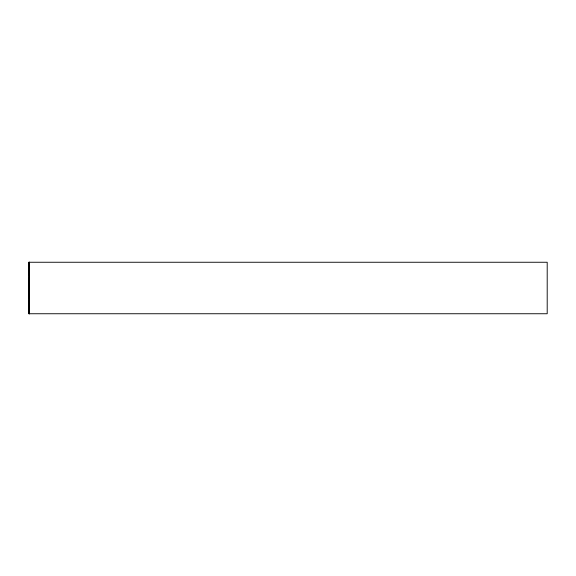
<?xml version="1.0" encoding="UTF-8"?>
<svg xmlns="http://www.w3.org/2000/svg" width="576" height="576" viewBox="0 0 576 576"><rect width="100%" height="100%" fill="white"/><g stroke="black" fill="none" stroke-linecap="round" stroke-linejoin="round"><path stroke-width="0.86" d="M28.879 313.747L28.879 262.253M29.268 313.747L28.879 300.874L29.347 313.747L29.354 262.253L28.879 275.126L29.268 262.253M29.347 262.253L28.879 288L29.347 313.747M28.8 262.253L547.2 262.253L547.2 310.529L547.2 313.747L28.8 313.747"/></g></svg>
